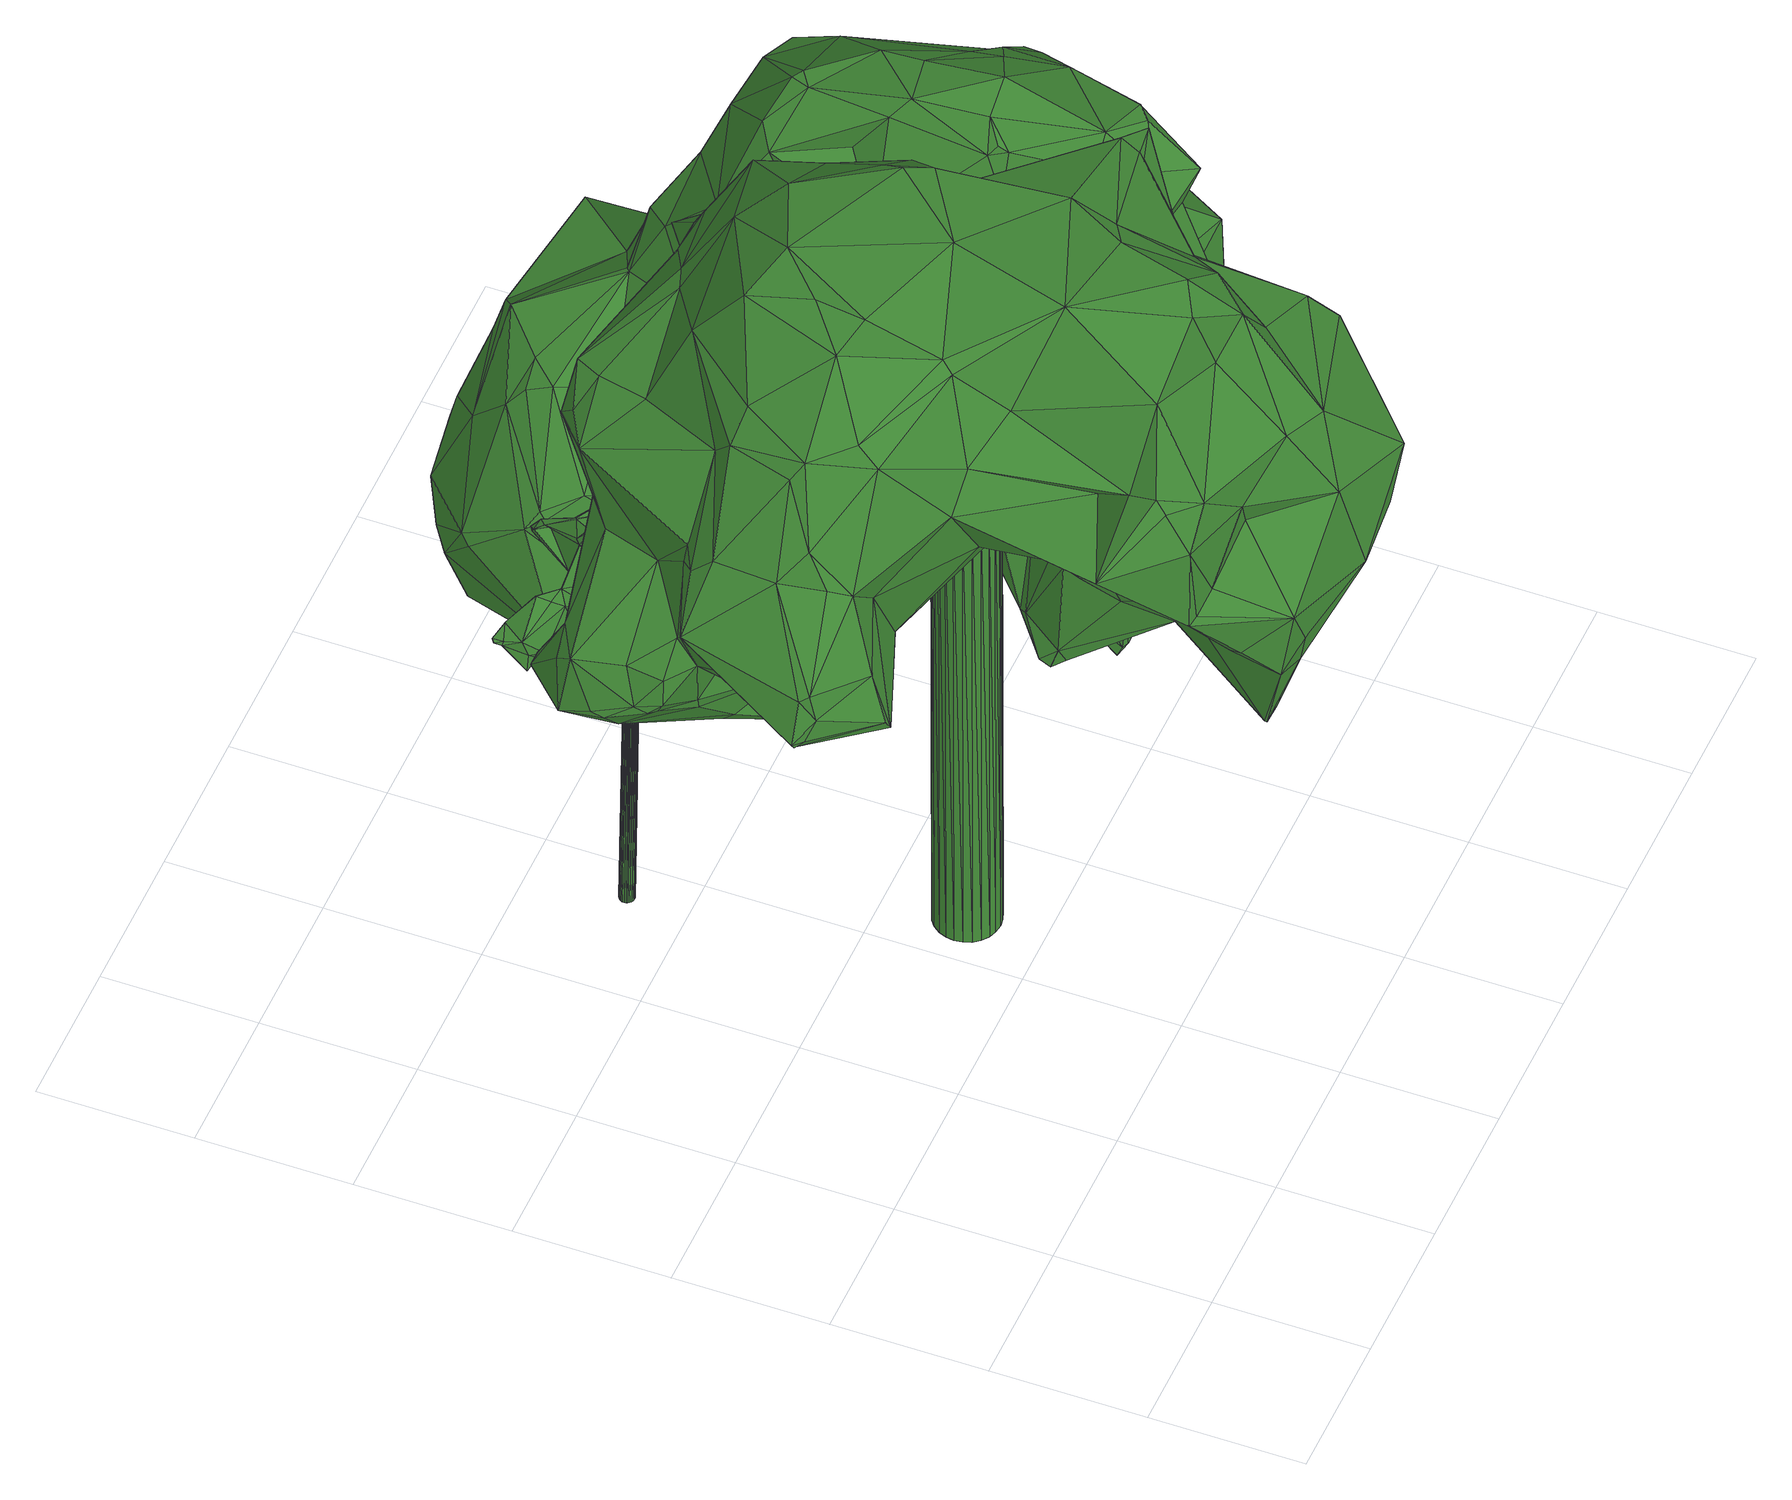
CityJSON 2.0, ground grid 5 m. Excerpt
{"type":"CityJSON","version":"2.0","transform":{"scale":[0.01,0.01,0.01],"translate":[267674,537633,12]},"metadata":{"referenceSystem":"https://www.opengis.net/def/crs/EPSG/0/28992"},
"CityObjects":{
"tree1":{"type":"SolitaryVegetationObject","attributes":{"gtid":4,"crown_width_m":20.58,"crown_median_z":30.8,"crown_r50_m":0.588,"crown_porosity":0.852,"trunk_H_m":17.92,"trunk_DBH_m":2.1,"trunk_radius_m":1.05,"trunk_base_height_m":12.88,"original_gtid":"4"},"geometry":[{"type":"Solid","lod":"3","boundaries":[[[[0,1,2]],[[3,4,5]],[[6,7,8]],[[6,9,7]],[[10,11,12]],[[13,14,15]],[[16,17,18]],[[19,20,21]],[[22,23,24]],[[25,26,27]],[[28,29,4]],[[30,31,32]],[[30,32,33]],[[34,27,35]],[[36,37,38]],[[39,37,36]],[[40,41,42]],[[43,44,33]],[[45,46,47]],[[25,48,49]],[[34,50,27]],[[51,2,52]],[[53,54,55]],[[56,57,58]],[[10,12,59]],[[42,60,40]],[[61,62,63]],[[13,64,65]],[[66,67,68]],[[69,70,71]],[[72,73,74]],[[58,57,75]],[[76,77,78]],[[79,80,81]],[[82,83,44]],[[84,73,71]],[[85,65,35]],[[27,26,86]],[[87,88,6]],[[89,90,91]],[[92,91,90]],[[93,94,29]],[[95,96,97]],[[15,64,13]],[[78,98,99]],[[100,93,101]],[[56,61,102]],[[103,104,105]],[[60,70,106]],[[12,11,55]],[[14,107,108]],[[70,42,109]],[[100,101,110]],[[111,112,113]],[[25,27,50]],[[114,115,107]],[[92,115,114]],[[116,117,118]],[[29,110,101]],[[119,120,121]],[[122,90,123]],[[124,73,125]],[[126,127,0]],[[35,128,34]],[[111,129,112]],[[89,130,22]],[[86,131,35]],[[132,131,86]],[[75,57,102]],[[77,74,84]],[[43,33,87]],[[133,49,134]],[[8,135,136]],[[134,137,138]],[[131,139,13]],[[47,140,45]],[[78,45,140]],[[14,141,142]],[[143,144,145]],[[146,105,88]],[[146,88,147]],[[36,122,39]],[[123,39,122]],[[148,149,150]],[[150,149,151]],[[1,52,2]],[[152,153,149]],[[154,155,156]],[[157,158,112]],[[26,155,154]],[[6,88,9]],[[159,160,161]],[[162,31,163]],[[132,139,131]],[[141,139,132]],[[40,99,41]],[[87,164,43]],[[6,164,87]],[[86,35,27]],[[143,153,152]],[[143,145,153]],[[133,26,49]],[[26,25,49]],[[78,77,84]],[[165,141,166]],[[165,166,80]],[[162,124,31]],[[56,102,57]],[[167,168,79]],[[169,50,170]],[[69,171,172]],[[56,62,61]],[[154,156,51]],[[173,174,175]],[[5,176,177]],[[178,179,180]],[[136,135,173]],[[157,19,158]],[[13,85,131]],[[105,146,181]],[[44,83,33]],[[14,108,15]],[[75,102,95]],[[131,85,35]],[[139,14,13]],[[139,141,14]],[[31,182,32]],[[97,144,160]],[[97,145,144]],[[183,61,184]],[[185,186,1]],[[153,145,187]],[[188,140,47]],[[189,188,47]],[[15,190,64]],[[108,190,15]],[[191,192,193]],[[109,71,70]],[[159,194,195]],[[196,194,159]],[[197,198,63]],[[14,142,107]],[[199,79,200]],[[55,201,53]],[[5,82,202]],[[203,202,82]],[[5,177,82]],[[204,198,195]],[[205,92,90]],[[206,207,12]],[[41,109,42]],[[29,101,93]],[[204,119,121]],[[208,119,204]],[[38,209,210]],[[211,212,213]],[[214,201,11]],[[124,125,31]],[[100,110,53]],[[132,86,215]],[[132,166,141]],[[203,207,202]],[[39,216,217]],[[202,207,206]],[[12,207,59]],[[218,37,39]],[[17,219,220]],[[70,60,42]],[[0,150,1]],[[87,32,147]],[[145,183,221]],[[187,222,153]],[[184,221,183]],[[82,44,203]],[[168,167,91]],[[168,91,92]],[[205,115,92]],[[223,173,224]],[[21,173,223]],[[68,225,179]],[[68,120,225]],[[8,207,203]],[[130,167,226]],[[195,198,197]],[[227,228,176]],[[221,229,230]],[[21,158,19]],[[184,63,198]],[[205,231,108]],[[155,133,232]],[[134,232,133]],[[33,32,87]],[[30,83,233]],[[33,83,30]],[[8,136,207]],[[59,207,136]],[[99,40,234]],[[11,201,55]],[[235,194,196]],[[76,188,74]],[[77,76,74]],[[236,201,214]],[[128,201,236]],[[217,218,39]],[[173,21,174]],[[237,238,211]],[[9,88,7]],[[221,230,145]],[[128,170,34]],[[237,230,238]],[[145,230,237]],[[44,43,164]],[[239,80,166]],[[240,241,160]],[[242,243,69]],[[243,244,69]],[[44,164,203]],[[80,79,165]],[[3,5,202]],[[245,67,47]],[[246,244,247]],[[244,243,247]],[[134,248,232]],[[21,20,174]],[[206,12,54]],[[236,170,128]],[[181,72,249]],[[250,32,182]],[[250,147,32]],[[97,183,145]],[[97,160,95]],[[28,4,3]],[[127,148,150]],[[127,150,0]],[[251,96,102]],[[102,96,95]],[[8,203,164]],[[6,8,164]],[[58,62,56]],[[188,76,140]],[[200,151,252]],[[144,143,240]],[[144,240,160]],[[1,151,239]],[[237,213,187]],[[237,187,145]],[[211,213,237]],[[153,222,149]],[[252,149,212]],[[135,224,173]],[[176,253,254]],[[66,255,67]],[[119,256,257]],[[258,62,58]],[[222,212,149]],[[223,104,219]],[[224,104,223]],[[239,81,80]],[[133,155,26]],[[94,93,259]],[[5,227,176]],[[260,138,137]],[[129,260,137]],[[151,81,239]],[[261,176,228]],[[189,66,16]],[[50,169,25]],[[47,67,255]],[[262,263,53]],[[181,146,72]],[[238,199,211]],[[123,90,89]],[[150,151,1]],[[224,7,88]],[[110,28,206]],[[123,216,39]],[[264,17,188]],[[265,266,246]],[[61,63,184]],[[184,198,229]],[[218,229,198]],[[22,267,123]],[[168,92,114]],[[157,170,236]],[[157,236,19]],[[224,135,7]],[[7,135,8]],[[268,124,162]],[[204,121,218]],[[155,269,156]],[[184,229,221]],[[126,0,2]],[[249,103,181]],[[105,181,103]],[[270,271,178]],[[97,96,183]],[[251,183,96]],[[75,272,58]],[[47,46,245]],[[116,38,37]],[[125,250,182]],[[261,228,209]],[[210,209,228]],[[94,38,210]],[[83,82,163]],[[232,273,269]],[[30,163,31]],[[169,157,112]],[[235,208,194]],[[79,168,114]],[[249,74,188]],[[232,269,155]],[[84,98,78]],[[69,172,242]],[[122,231,205]],[[121,120,274]],[[239,166,1]],[[260,275,138]],[[123,267,216]],[[276,10,175]],[[71,73,124]],[[240,143,148]],[[123,89,22]],[[223,277,21]],[[219,277,223]],[[267,22,24]],[[171,69,124]],[[69,106,70]],[[195,197,258]],[[113,112,158]],[[278,266,46]],[[210,228,94]],[[265,274,266]],[[266,120,245]],[[274,120,266]],[[78,140,76]],[[68,67,245]],[[147,250,72]],[[192,256,208]],[[189,47,255]],[[156,191,51]],[[2,51,191]],[[64,190,201]],[[201,128,64]],[[201,190,262]],[[215,186,185]],[[53,201,262]],[[205,108,107]],[[36,231,122]],[[122,205,90]],[[163,279,162]],[[163,280,279]],[[152,148,143]],[[199,200,281]],[[118,38,116]],[[119,179,225]],[[257,179,119]],[[251,61,183]],[[273,232,248]],[[113,219,17]],[[282,283,253]],[[205,107,115]],[[211,281,212]],[[79,114,165]],[[215,86,154]],[[4,29,284]],[[4,284,5]],[[238,230,229]],[[69,71,124]],[[253,283,254]],[[218,198,204]],[[216,24,199]],[[117,247,285]],[[49,48,134]],[[132,215,185]],[[132,185,166]],[[268,279,283]],[[162,279,268]],[[263,93,100]],[[50,34,170]],[[169,170,157]],[[286,129,111]],[[196,127,235]],[[126,235,127]],[[283,285,268]],[[245,120,68]],[[109,84,71]],[[11,10,214]],[[187,212,222]],[[149,252,151]],[[158,277,113]],[[149,148,152]],[[167,79,23]],[[167,23,22]],[[192,138,256]],[[283,280,254]],[[264,188,189]],[[126,2,191]],[[159,272,75]],[[255,66,189]],[[231,287,108]],[[99,45,78]],[[288,191,289]],[[243,285,247]],[[117,285,261]],[[26,154,86]],[[111,113,290]],[[111,290,286]],[[215,154,51]],[[94,227,5]],[[191,156,289]],[[214,276,236]],[[199,23,79]],[[275,257,256]],[[53,263,100]],[[202,206,28]],[[3,202,28]],[[206,54,110]],[[110,54,53]],[[110,29,28]],[[291,93,263]],[[273,248,292]],[[293,37,121]],[[294,293,121]],[[118,209,38]],[[233,163,30]],[[94,259,38]],[[196,161,241]],[[196,241,127]],[[94,228,227]],[[59,136,175]],[[136,173,175]],[[59,175,10]],[[276,175,20]],[[174,20,175]],[[224,88,105]],[[116,37,294]],[[235,126,295]],[[295,126,191]],[[294,265,116]],[[295,191,193]],[[60,234,40]],[[215,51,186]],[[52,186,51]],[[290,260,286]],[[275,260,290]],[[163,82,280]],[[265,246,247]],[[176,282,253]],[[216,267,24]],[[212,281,252]],[[261,282,176]],[[211,199,281]],[[213,212,187]],[[218,217,229]],[[254,280,82]],[[200,252,281]],[[200,81,151]],[[79,81,200]],[[195,194,204]],[[208,204,194]],[[296,216,199]],[[177,176,254]],[[82,177,254]],[[249,72,74]],[[129,286,260]],[[83,163,233]],[[125,182,31]],[[274,265,294]],[[274,294,121]],[[165,142,141]],[[191,138,192]],[[117,261,209]],[[117,209,118]],[[103,220,104]],[[104,224,105]],[[282,285,283]],[[285,282,261]],[[13,65,85]],[[294,37,293]],[[234,266,278]],[[161,160,241]],[[113,277,219]],[[5,284,94]],[[29,94,284]],[[17,220,188]],[[249,188,220]],[[103,249,220]],[[72,146,147]],[[295,192,235]],[[36,38,259]],[[199,238,297]],[[295,193,192]],[[219,104,220]],[[298,179,270]],[[298,270,275]],[[178,271,179]],[[119,208,256]],[[276,20,19]],[[116,265,247]],[[119,225,120]],[[106,69,299]],[[275,256,138]],[[199,24,23]],[[266,244,246]],[[242,268,285]],[[266,69,244]],[[242,172,268]],[[1,166,185]],[[99,98,41]],[[242,285,243]],[[116,247,117]],[[52,1,186]],[[283,279,280]],[[257,180,179]],[[270,180,257]],[[41,98,109]],[[84,109,98]],[[159,161,196]],[[63,62,197]],[[258,197,62]],[[158,21,277]],[[84,74,73]],[[159,58,272]],[[125,73,250]],[[95,160,159]],[[72,250,73]],[[258,159,195]],[[258,58,159]],[[68,179,298]],[[128,65,64]],[[35,65,128]],[[75,95,300]],[[191,288,138]],[[156,269,289]],[[273,289,269]],[[95,159,300]],[[75,300,159]],[[289,273,292]],[[289,292,288]],[[134,288,292]],[[134,292,248]],[[134,138,288]],[[266,299,69]],[[10,276,214]],[[148,127,241]],[[148,241,240]],[[234,278,99]],[[266,234,299]],[[299,234,106]],[[106,234,60]],[[291,263,287]],[[262,287,263]],[[291,287,231]],[[236,276,19]],[[231,259,93]],[[291,231,93]],[[231,36,259]],[[121,37,218]],[[16,290,17]],[[113,17,290]],[[275,270,257]],[[178,180,270]],[[262,190,287]],[[245,46,266]],[[147,88,87]],[[268,172,124]],[[171,124,172]],[[45,99,46]],[[278,46,99]],[[264,189,18]],[[192,208,235]],[[16,18,189]],[[190,108,287]],[[264,18,17]],[[12,55,54]],[[296,297,216]],[[25,169,48]],[[134,48,137]],[[137,48,129]],[[129,48,112]],[[112,48,169]],[[290,16,298]],[[66,298,16]],[[68,298,66]],[[290,298,275]],[[296,199,297]],[[216,297,217]],[[270,179,271]],[[229,297,238]],[[229,217,297]],[[114,142,165]],[[107,142,114]],[[251,102,61]],[[167,130,91]],[[91,130,89]],[[167,22,226]],[[22,130,226]],[[301,302,303]],[[301,303,304]],[[304,303,305]],[[304,305,306]],[[303,302,307]],[[303,307,305]],[[305,307,308]],[[305,308,306]],[[307,302,309]],[[307,309,308]],[[308,309,310]],[[308,310,306]],[[309,302,311]],[[309,311,310]],[[310,311,312]],[[310,312,306]],[[311,302,313]],[[311,313,312]],[[312,313,314]],[[312,314,306]],[[313,302,315]],[[313,315,314]],[[314,315,316]],[[314,316,306]],[[315,302,317]],[[315,317,316]],[[316,317,318]],[[316,318,306]],[[317,302,319]],[[317,319,318]],[[318,319,320]],[[318,320,306]],[[319,302,321]],[[319,321,320]],[[320,321,322]],[[320,322,306]],[[321,302,323]],[[321,323,322]],[[322,323,324]],[[322,324,306]],[[323,302,325]],[[323,325,324]],[[324,325,326]],[[324,326,306]],[[325,302,327]],[[325,327,326]],[[326,327,328]],[[326,328,306]],[[327,302,329]],[[327,329,328]],[[328,329,330]],[[328,330,306]],[[329,302,331]],[[329,331,330]],[[330,331,332]],[[330,332,306]],[[331,302,333]],[[331,333,332]],[[332,333,334]],[[332,334,306]],[[333,302,335]],[[333,335,334]],[[334,335,336]],[[334,336,306]],[[335,302,337]],[[335,337,336]],[[336,337,338]],[[336,338,306]],[[337,302,339]],[[337,339,338]],[[338,339,340]],[[338,340,306]],[[339,302,341]],[[339,341,340]],[[340,341,342]],[[340,342,306]],[[341,302,343]],[[341,343,342]],[[342,343,344]],[[342,344,306]],[[343,302,345]],[[343,345,344]],[[344,345,346]],[[344,346,306]],[[345,302,347]],[[345,347,346]],[[346,347,348]],[[346,348,306]],[[347,302,349]],[[347,349,348]],[[348,349,350]],[[348,350,306]],[[349,302,301]],[[349,301,350]],[[350,301,304]],[[350,304,306]]]]}]},
"tree2":{"type":"SolitaryVegetationObject","attributes":{"gtid":201,"crown_width_m":6.4,"crown_median_z":26.03,"crown_r50_m":0.314,"crown_porosity":0.913,"trunk_H_m":13.16,"trunk_DBH_m":0.468,"trunk_radius_m":0.234,"trunk_base_height_m":12.87,"original_gtid":"201"},"geometry":[{"type":"Solid","lod":"3","boundaries":[[[[351,352,353]],[[354,351,353]],[[355,356,357]],[[355,357,358]],[[359,360,361]],[[362,359,361]],[[363,364,365]],[[363,365,366]],[[367,368,369]],[[370,371,372]],[[373,374,375]],[[376,364,377]],[[378,364,376]],[[370,379,371]],[[380,381,382]],[[383,382,381]],[[370,372,367]],[[384,385,359]],[[385,384,386]],[[387,388,389]],[[381,390,391]],[[392,393,394]],[[395,396,397]],[[398,399,400]],[[401,402,403]],[[404,405,406]],[[407,408,409]],[[389,388,362]],[[410,411,412]],[[413,414,415]],[[415,416,417]],[[415,417,413]],[[418,419,414]],[[420,421,422]],[[377,423,424]],[[421,425,422]],[[426,427,428]],[[429,356,430]],[[431,432,427]],[[433,434,421]],[[430,431,435]],[[436,431,437]],[[359,438,360]],[[439,364,363]],[[389,440,387]],[[441,363,366]],[[442,443,413]],[[444,445,446]],[[414,447,448]],[[449,383,450]],[[416,442,417]],[[451,452,453]],[[454,455,434]],[[456,455,454]],[[457,458,423]],[[459,423,458]],[[369,411,460]],[[428,461,426]],[[462,463,396]],[[464,463,462]],[[399,398,465]],[[427,432,428]],[[369,466,467]],[[468,399,466]],[[395,469,470]],[[470,462,395]],[[471,472,437]],[[444,385,445]],[[369,467,367]],[[473,474,475]],[[361,423,387]],[[389,362,440]],[[398,400,442]],[[476,477,478]],[[479,478,477]],[[359,362,388]],[[450,480,353]],[[481,480,450]],[[482,467,466]],[[431,483,432]],[[382,353,352]],[[387,440,361]],[[398,416,484]],[[382,352,380]],[[380,352,351]],[[428,485,461]],[[486,447,487]],[[449,353,382]],[[488,387,423]],[[383,449,382]],[[425,463,464]],[[405,425,464]],[[481,489,490]],[[388,387,488]],[[388,488,491]],[[373,423,377]],[[488,492,491]],[[384,458,457]],[[459,458,384]],[[447,414,493]],[[442,400,494]],[[361,360,495]],[[353,449,450]],[[361,440,362]],[[496,356,453]],[[441,366,497]],[[498,499,500]],[[464,355,405]],[[457,501,384]],[[383,481,450]],[[502,481,383]],[[378,503,504]],[[505,424,423]],[[354,353,480]],[[425,405,404]],[[379,370,367]],[[367,478,379]],[[432,485,428]],[[506,507,474]],[[508,509,510]],[[414,413,443]],[[410,460,411]],[[443,442,494]],[[380,511,381]],[[512,406,513]],[[369,368,412]],[[483,393,392]],[[483,392,432]],[[481,490,480]],[[464,462,470]],[[451,464,470]],[[500,433,498]],[[514,479,371]],[[478,514,371]],[[478,479,514]],[[484,419,418]],[[354,490,351]],[[364,378,365]],[[480,490,354]],[[392,515,432]],[[393,516,394]],[[511,351,490]],[[517,486,518]],[[445,501,446]],[[384,501,445]],[[479,433,500]],[[395,462,396]],[[519,433,479]],[[457,520,501]],[[490,489,391]],[[351,511,380]],[[373,521,457]],[[443,457,521]],[[395,519,469]],[[505,495,424]],[[485,432,515]],[[453,356,355]],[[442,416,398]],[[411,369,412]],[[475,507,522]],[[512,412,368]],[[381,391,489]],[[442,413,417]],[[502,383,489]],[[502,489,481]],[[513,412,512]],[[381,489,383]],[[511,390,381]],[[471,437,430]],[[511,490,391]],[[511,391,390]],[[478,371,379]],[[507,356,522]],[[438,359,385]],[[356,523,471]],[[488,423,459]],[[376,438,385]],[[376,385,444]],[[518,523,409]],[[378,376,444]],[[466,524,468]],[[376,377,525]],[[526,426,527]],[[469,409,451]],[[469,451,470]],[[392,528,485]],[[392,529,528]],[[358,513,406]],[[358,406,405]],[[444,446,530]],[[421,420,499]],[[421,499,498]],[[483,431,436]],[[485,515,392]],[[472,393,437]],[[377,394,531]],[[392,394,377]],[[486,532,518]],[[459,384,533]],[[459,533,491]],[[404,422,425]],[[476,482,448]],[[483,436,393]],[[356,471,430]],[[479,499,371]],[[371,499,372]],[[508,439,509]],[[527,426,510]],[[494,446,520]],[[420,422,372]],[[476,467,482]],[[478,467,476]],[[495,525,424]],[[377,424,525]],[[461,510,426]],[[473,509,474]],[[439,508,364]],[[377,364,508]],[[443,494,520]],[[457,443,520]],[[526,430,435]],[[526,429,430]],[[519,534,469]],[[401,439,363]],[[431,427,435]],[[471,523,518]],[[426,526,435]],[[426,435,427]],[[496,453,452]],[[496,452,409]],[[451,409,452]],[[374,373,394]],[[373,531,394]],[[475,527,473]],[[401,509,439]],[[430,437,431]],[[486,374,532]],[[420,372,499]],[[448,408,476]],[[497,513,535]],[[513,497,410]],[[504,503,536]],[[409,523,496]],[[374,486,487]],[[409,469,407]],[[487,447,493]],[[447,486,537]],[[356,429,522]],[[472,516,393]],[[393,436,437]],[[374,394,516]],[[516,472,374]],[[494,400,468]],[[513,410,412]],[[373,377,531]],[[453,355,451]],[[464,451,355]],[[510,509,473]],[[510,473,527]],[[405,355,358]],[[359,533,384]],[[468,400,399]],[[500,499,479]],[[474,507,475]],[[388,491,533]],[[401,474,509]],[[438,376,360]],[[482,466,465]],[[407,476,408]],[[448,538,414]],[[418,414,538]],[[378,444,503]],[[444,530,503]],[[373,457,423]],[[388,533,359]],[[508,529,392]],[[510,529,508]],[[461,528,510]],[[445,386,384]],[[385,386,445]],[[510,528,529]],[[401,363,441]],[[539,372,422]],[[539,367,372]],[[433,421,498]],[[488,459,492]],[[491,492,459]],[[495,376,525]],[[526,522,429]],[[522,527,475]],[[527,522,526]],[[360,376,495]],[[399,465,466]],[[484,465,398]],[[441,402,401]],[[504,410,540]],[[460,536,524]],[[460,524,466]],[[374,487,375]],[[497,540,410]],[[375,493,443]],[[506,403,358]],[[530,446,541]],[[494,541,446]],[[468,541,494]],[[373,375,521]],[[521,375,443]],[[366,365,497]],[[443,493,414]],[[506,357,507]],[[358,357,506]],[[507,357,356]],[[356,496,523]],[[506,474,403]],[[474,401,403]],[[517,537,486]],[[422,542,539]],[[422,404,542]],[[539,542,367]],[[368,367,542]],[[368,542,512]],[[377,508,392]],[[536,503,530]],[[369,460,466]],[[543,410,504]],[[504,536,460]],[[543,504,460]],[[543,460,410]],[[406,542,404]],[[512,542,406]],[[520,446,501]],[[367,467,478]],[[403,402,535]],[[441,497,402]],[[497,535,402]],[[535,513,358]],[[403,535,358]],[[448,537,408]],[[517,518,409]],[[447,537,448]],[[408,537,409]],[[517,409,537]],[[518,532,471]],[[471,532,472]],[[472,532,374]],[[505,361,495]],[[505,423,361]],[[476,407,477]],[[487,493,375]],[[468,524,541]],[[530,524,536]],[[541,524,530]],[[540,497,365]],[[540,365,504]],[[378,504,365]],[[454,434,433]],[[433,519,454]],[[456,463,455]],[[461,485,528]],[[484,418,465]],[[538,448,465]],[[538,465,418]],[[482,465,448]],[[414,419,415]],[[407,469,534]],[[407,534,477]],[[477,534,479]],[[479,534,519]],[[463,456,396]],[[454,395,397]],[[454,519,395]],[[396,456,397]],[[454,397,456]],[[463,425,455]],[[421,455,425]],[[434,455,421]],[[416,419,484]],[[416,415,419]],[[544,545,546]],[[544,546,547]],[[547,546,548]],[[547,548,549]],[[546,545,550]],[[546,550,548]],[[548,550,551]],[[548,551,549]],[[550,545,552]],[[550,552,551]],[[551,552,553]],[[551,553,549]],[[552,545,554]],[[552,554,553]],[[553,554,555]],[[553,555,549]],[[554,545,556]],[[554,556,555]],[[555,556,557]],[[555,557,549]],[[556,545,558]],[[556,558,557]],[[557,558,559]],[[557,559,549]],[[558,545,560]],[[558,560,559]],[[559,560,561]],[[559,561,549]],[[560,545,562]],[[560,562,561]],[[561,562,563]],[[561,563,549]],[[562,545,564]],[[562,564,563]],[[563,564,565]],[[563,565,549]],[[564,545,566]],[[564,566,565]],[[565,566,567]],[[565,567,549]],[[566,545,568]],[[566,568,567]],[[567,568,569]],[[567,569,549]],[[568,545,570]],[[568,570,569]],[[569,570,571]],[[569,571,549]],[[570,545,572]],[[570,572,571]],[[571,572,573]],[[571,573,549]],[[572,545,574]],[[572,574,573]],[[573,574,575]],[[573,575,549]],[[574,545,576]],[[574,576,575]],[[575,576,577]],[[575,577,549]],[[576,545,578]],[[576,578,577]],[[577,578,579]],[[577,579,549]],[[578,545,580]],[[578,580,579]],[[579,580,581]],[[579,581,549]],[[580,545,582]],[[580,582,581]],[[581,582,583]],[[581,583,549]],[[582,545,584]],[[582,584,583]],[[583,584,585]],[[583,585,549]],[[584,545,586]],[[584,586,585]],[[585,586,587]],[[585,587,549]],[[586,545,588]],[[586,588,587]],[[587,588,589]],[[587,589,549]],[[588,545,590]],[[588,590,589]],[[589,590,591]],[[589,591,549]],[[590,545,592]],[[590,592,591]],[[591,592,593]],[[591,593,549]],[[592,545,544]],[[592,544,593]],[[593,544,547]],[[593,547,549]]]]}]},
"tree3":{"type":"SolitaryVegetationObject","attributes":{"gtid":3,"crown_width_m":18.81,"crown_median_z":28.53,"crown_r50_m":0.53,"crown_porosity":0.857,"trunk_H_m":15.54,"trunk_DBH_m":1.72,"trunk_radius_m":0.861,"trunk_base_height_m":12.99,"original_gtid":"3"},"geometry":[{"type":"Solid","lod":"3","boundaries":[[[[594,595,596]],[[597,598,599]],[[600,601,602]],[[603,604,599]],[[605,606,607]],[[608,609,610]],[[611,612,613]],[[614,615,616]],[[617,607,606]],[[618,619,620]],[[621,622,623]],[[624,625,597]],[[622,626,627]],[[628,629,630]],[[597,603,598]],[[597,631,603]],[[632,633,634]],[[623,627,624]],[[622,627,623]],[[596,635,636]],[[637,638,639]],[[613,640,611]],[[641,642,643]],[[644,645,646]],[[617,606,647]],[[648,649,650]],[[626,651,625]],[[652,653,605]],[[606,605,653]],[[654,655,656]],[[657,658,659]],[[660,661,662]],[[660,662,607]],[[613,612,663]],[[594,664,665]],[[637,666,667]],[[668,669,670]],[[671,670,669]],[[672,600,673]],[[674,614,616]],[[675,634,676]],[[652,609,650]],[[677,678,679]],[[659,678,677]],[[663,680,681]],[[682,683,684]],[[611,685,612]],[[677,679,686]],[[687,688,663]],[[689,615,690]],[[691,603,643]],[[663,688,680]],[[680,688,692]],[[693,694,695]],[[695,694,696]],[[697,610,609]],[[692,688,698]],[[687,698,688]],[[698,658,657]],[[664,636,635]],[[664,594,636]],[[596,636,594]],[[609,608,650]],[[699,700,701]],[[702,703,704]],[[705,706,707]],[[652,697,609]],[[685,611,708]],[[605,662,652]],[[607,662,605]],[[618,620,709]],[[674,639,638]],[[632,634,710]],[[711,712,713]],[[647,606,653]],[[649,647,653]],[[661,706,705]],[[658,687,685]],[[714,715,716]],[[717,614,674]],[[718,673,600]],[[719,720,651]],[[721,629,722]],[[654,656,723]],[[724,725,726]],[[727,714,728]],[[628,630,729]],[[730,720,719]],[[595,731,732]],[[733,706,660]],[[661,660,706]],[[622,621,734]],[[721,735,629]],[[718,736,737]],[[713,641,730]],[[631,730,641]],[[658,678,659]],[[738,739,620]],[[740,741,742]],[[724,743,601]],[[595,732,596]],[[732,744,596]],[[690,745,700]],[[705,746,662]],[[687,663,685]],[[613,747,640]],[[678,708,679]],[[640,747,748]],[[749,750,751]],[[723,752,753]],[[754,755,756]],[[640,618,611]],[[757,758,759]],[[715,714,645]],[[724,601,600]],[[760,761,762]],[[597,599,624]],[[748,763,764]],[[763,748,747]],[[646,765,632]],[[766,669,707]],[[671,669,766]],[[701,700,767]],[[676,768,769]],[[631,643,603]],[[703,769,768]],[[770,703,768]],[[771,772,773]],[[642,774,691]],[[603,691,604]],[[775,769,703]],[[776,767,700]],[[775,777,769]],[[705,662,661]],[[778,682,749]],[[727,645,714]],[[779,711,713]],[[780,711,779]],[[763,747,728]],[[781,758,782]],[[642,641,783]],[[784,785,676]],[[676,786,699]],[[617,787,607]],[[788,634,789]],[[633,727,790]],[[791,656,792]],[[685,708,658]],[[658,708,678]],[[679,708,611]],[[793,794,795]],[[793,795,746]],[[687,658,698]],[[707,706,796]],[[766,707,796]],[[766,796,733]],[[751,724,726]],[[775,797,777]],[[690,777,797]],[[644,646,757]],[[789,633,790]],[[798,799,732]],[[744,732,799]],[[612,685,663]],[[674,638,800]],[[801,802,787]],[[706,733,796]],[[701,767,670]],[[803,804,721]],[[639,805,753]],[[806,711,696]],[[724,600,672]],[[724,672,725]],[[807,740,808]],[[755,647,756]],[[725,672,809]],[[791,810,656]],[[754,740,742]],[[756,808,740]],[[756,740,754]],[[705,707,668]],[[703,811,680]],[[624,627,626]],[[624,626,625]],[[611,618,679]],[[619,618,640]],[[604,749,682]],[[613,812,747]],[[734,726,725]],[[780,813,664]],[[779,813,780]],[[783,712,806]],[[631,597,625]],[[644,814,715]],[[599,598,603]],[[815,816,681]],[[801,718,602]],[[600,602,718]],[[801,602,601]],[[651,817,719]],[[711,806,712]],[[613,816,812]],[[738,620,818]],[[642,783,819]],[[819,783,806]],[[770,811,703]],[[811,770,815]],[[680,811,681]],[[815,681,811]],[[784,820,785]],[[719,779,730]],[[713,730,779]],[[662,821,652]],[[822,652,821]],[[822,821,662]],[[823,629,628]],[[652,824,697]],[[825,826,695]],[[686,679,618]],[[686,618,709]],[[712,641,713]],[[783,641,712]],[[594,665,595]],[[807,595,665]],[[599,684,624]],[[648,647,649]],[[595,807,827]],[[690,717,745]],[[640,764,619]],[[748,764,640]],[[728,812,790]],[[738,629,735]],[[684,604,682]],[[684,599,604]],[[690,614,717]],[[677,828,791]],[[619,818,620]],[[747,812,728]],[[633,765,727]],[[646,727,765]],[[775,703,829]],[[601,743,801]],[[701,784,699]],[[764,763,716]],[[830,814,644]],[[714,716,763]],[[789,634,633]],[[626,754,817]],[[742,817,754]],[[604,772,749]],[[804,831,721]],[[791,831,804]],[[810,791,804]],[[626,817,651]],[[723,656,810]],[[637,639,753]],[[753,666,637]],[[671,787,670]],[[667,666,752]],[[715,819,693]],[[716,695,826]],[[794,793,776]],[[817,832,719]],[[670,802,833]],[[696,694,806]],[[725,809,734]],[[734,809,737]],[[834,755,734]],[[716,826,619]],[[737,736,834]],[[697,800,610]],[[835,751,750]],[[836,629,738]],[[757,759,830]],[[741,837,742]],[[707,669,668]],[[819,774,642]],[[665,741,740]],[[810,804,803]],[[596,744,722]],[[838,776,700]],[[686,709,828]],[[686,828,677]],[[729,630,839]],[[671,766,733]],[[630,629,836]],[[734,621,726]],[[749,726,778]],[[751,726,749]],[[840,841,692]],[[754,842,755]],[[626,842,754]],[[647,648,756]],[[831,791,828]],[[723,810,803]],[[654,843,844]],[[814,845,715]],[[773,845,814]],[[727,728,790]],[[693,716,715]],[[596,729,635]],[[657,655,698]],[[704,841,840]],[[846,691,643]],[[846,643,642]],[[846,642,691]],[[728,714,763]],[[670,761,701]],[[751,743,724]],[[755,834,647]],[[617,647,834]],[[623,624,683]],[[623,683,621]],[[734,755,842]],[[734,842,622]],[[596,722,823]],[[696,839,630]],[[800,847,674]],[[717,674,847]],[[659,677,792]],[[801,787,718]],[[709,848,831]],[[828,709,831]],[[764,716,619]],[[776,847,794]],[[806,694,819]],[[803,752,723]],[[788,770,768]],[[753,752,666]],[[649,652,650]],[[844,655,654]],[[698,849,840]],[[671,733,787]],[[637,799,638]],[[787,617,736]],[[660,607,787]],[[833,762,761]],[[691,772,604]],[[737,809,673]],[[848,620,739]],[[737,673,718]],[[660,787,733]],[[672,673,809]],[[800,824,847]],[[847,824,794]],[[848,739,735]],[[848,709,620]],[[738,735,739]],[[814,830,771]],[[681,816,663]],[[613,663,816]],[[837,850,779]],[[817,742,832]],[[644,757,830]],[[691,851,772]],[[734,737,834]],[[852,853,771]],[[729,823,628]],[[596,823,729]],[[834,736,617]],[[812,816,790]],[[833,761,670]],[[641,643,631]],[[823,722,629]],[[851,773,772]],[[758,781,759]],[[808,756,648]],[[776,854,767]],[[815,789,816]],[[790,816,789]],[[835,750,855]],[[835,743,751]],[[729,839,635]],[[693,819,694]],[[830,759,856]],[[855,852,856]],[[856,852,830]],[[801,857,802]],[[626,622,842]],[[771,853,772]],[[649,653,652]],[[648,807,808]],[[667,752,721]],[[668,854,705]],[[800,798,858]],[[777,859,769]],[[807,665,740]],[[759,855,856]],[[781,675,676]],[[844,843,829]],[[635,839,664]],[[670,767,854]],[[670,854,668]],[[664,839,780]],[[780,839,711]],[[814,771,773]],[[730,631,720]],[[791,792,677]],[[746,705,776]],[[705,854,776]],[[719,832,779]],[[832,837,779]],[[833,802,857]],[[855,750,852]],[[772,853,750]],[[772,750,749]],[[696,711,839]],[[670,787,802]],[[818,826,825]],[[619,826,818]],[[726,683,778]],[[726,621,683]],[[684,683,624]],[[787,736,718]],[[795,822,746]],[[838,847,776]],[[831,848,721]],[[838,700,745]],[[838,745,847]],[[717,847,745]],[[797,689,690]],[[829,843,797]],[[722,667,721]],[[829,797,775]],[[700,699,860]],[[696,825,695]],[[630,825,696]],[[836,825,630]],[[836,818,825]],[[836,738,818]],[[695,716,693]],[[855,762,833]],[[840,692,698]],[[833,857,855]],[[803,721,752]],[[735,721,848]],[[680,704,703]],[[690,859,777]],[[699,861,860]],[[700,860,861]],[[788,789,815]],[[753,805,723]],[[690,700,859]],[[657,659,792]],[[657,792,655]],[[852,750,853]],[[656,655,792]],[[759,762,855]],[[760,762,759]],[[722,744,799]],[[746,776,793]],[[633,632,765]],[[800,638,799]],[[800,799,798]],[[799,637,667]],[[722,799,667]],[[773,851,774]],[[778,683,682]],[[845,773,774]],[[845,774,819]],[[746,822,662]],[[788,768,634]],[[651,720,625]],[[851,691,774]],[[784,676,699]],[[675,781,710]],[[781,782,632]],[[616,615,805]],[[710,634,675]],[[644,715,645]],[[715,845,819]],[[861,769,859]],[[861,859,700]],[[757,646,782]],[[784,701,820]],[[761,820,701]],[[788,815,770]],[[759,785,760]],[[610,862,608]],[[768,676,634]],[[759,781,785]],[[771,830,852]],[[710,781,632]],[[781,676,785]],[[654,797,843]],[[757,782,758]],[[646,632,782]],[[616,805,674]],[[723,805,654]],[[615,654,805]],[[702,704,840]],[[639,674,805]],[[692,704,680]],[[835,857,743]],[[855,857,835]],[[844,849,655]],[[829,849,844]],[[698,655,849]],[[743,857,801]],[[648,827,807]],[[650,827,648]],[[650,608,827]],[[625,720,631]],[[742,837,832]],[[614,690,615]],[[797,615,689]],[[797,654,615]],[[769,861,786]],[[769,786,676]],[[699,786,861]],[[800,697,824]],[[794,824,795]],[[795,824,822]],[[652,822,824]],[[840,849,702]],[[829,702,849]],[[692,841,704]],[[702,829,703]],[[760,820,761]],[[785,820,760]],[[800,858,862]],[[800,862,610]],[[827,608,731]],[[731,862,858]],[[731,608,862]],[[779,850,813]],[[827,731,595]],[[858,798,732]],[[732,731,858]],[[741,850,837]],[[665,664,863]],[[664,850,863]],[[813,850,664]],[[665,863,850]],[[665,850,741]],[[646,645,727]],[[864,865,866]],[[864,866,867]],[[867,866,868]],[[867,868,869]],[[866,865,870]],[[866,870,868]],[[868,870,871]],[[868,871,869]],[[870,865,872]],[[870,872,871]],[[871,872,873]],[[871,873,869]],[[872,865,874]],[[872,874,873]],[[873,874,875]],[[873,875,869]],[[874,865,876]],[[874,876,875]],[[875,876,877]],[[875,877,869]],[[876,865,878]],[[876,878,877]],[[877,878,879]],[[877,879,869]],[[878,865,880]],[[878,880,879]],[[879,880,881]],[[879,881,869]],[[880,865,882]],[[880,882,881]],[[881,882,883]],[[881,883,869]],[[882,865,884]],[[882,884,883]],[[883,884,885]],[[883,885,869]],[[884,865,886]],[[884,886,885]],[[885,886,887]],[[885,887,869]],[[886,865,888]],[[886,888,887]],[[887,888,889]],[[887,889,869]],[[888,865,890]],[[888,890,889]],[[889,890,891]],[[889,891,869]],[[890,865,892]],[[890,892,891]],[[891,892,893]],[[891,893,869]],[[892,865,894]],[[892,894,893]],[[893,894,895]],[[893,895,869]],[[894,865,896]],[[894,896,895]],[[895,896,897]],[[895,897,869]],[[896,865,898]],[[896,898,897]],[[897,898,899]],[[897,899,869]],[[898,865,900]],[[898,900,899]],[[899,900,901]],[[899,901,869]],[[900,865,902]],[[900,902,901]],[[901,902,903]],[[901,903,869]],[[902,865,904]],[[902,904,903]],[[903,904,905]],[[903,905,869]],[[904,865,906]],[[904,906,905]],[[905,906,907]],[[905,907,869]],[[906,865,908]],[[906,908,907]],[[907,908,909]],[[907,909,869]],[[908,865,910]],[[908,910,909]],[[909,910,911]],[[909,911,869]],[[910,865,912]],[[910,912,911]],[[911,912,913]],[[911,913,869]],[[912,865,864]],[[912,864,913]],[[913,864,867]],[[913,867,869]]]]}]}
},
"vertices":[
[837,2376,2069],[581,2227,2261],[834,2386,2108],[1153,361,2135],[984,397,1997],[1083,179,1858],[1753,245,1971],[1861,372,2315],[1840,342,2339],[1717,356,2046],[1476,579,2781],[1328,613,2884],[1385,462,2741],[631,1438,2913],[402,1442,2681],[490,1312,2722],[1923,1498,2052],[2011,1237,2002],[1941,1402,1927],[1837,1029,2825],[1845,974,2775],[1972,997,2747],[64,1335,1852],[206,1470,1925],[182,1400,1859],[1444,1798,2797],[1391,2006,2779],[1187,1812,2955],[1098,349,2250],[856,414,2255],[1831,302,1382],[1864,452,1321],[1890,408,1517],[1867,236,1519],[1359,1523,2969],[936,1713,2967],[807,1059,2083],[1026,1097,1898],[1015,892,1880],[664,1266,1782],[1719,1003,779],[1789,1024,791],[1733,973,795],[1778,198,1826],[1684,120,1791],[1923,1149,1260],[1642,1332,1350],[1792,1419,1444],[1458,1701,2609],[1461,1916,2727],[1376,1591,2937],[834,2333,2354],[705,2296,2276],[994,574,2696],[1291,510,2610],[1228,557,2841],[1086,2054,926],[1092,2067,931],[1097,2063,936],[1530,449,2548],[1678,976,808],[893,1745,1033],[899,1747,1039],[857,1583,1105],[830,1183,2804],[809,1419,2901],[1759,1585,1670],[1762,1572,1583],[1714,1542,1705],[1688,945,1058],[1696,949,852],[1780,885,1050],[1783,661,1420],[1813,645,1310],[2086,1019,1317],[1001,2160,1030],[2104,1088,1301],[2107,1056,1285],[1989,1063,1072],[126,1724,2102],[250,1742,2255],[362,1809,2159],[1488,117,1730],[1786,229,1509],[2015,939,1056],[788,1567,2950],[1127,1959,2814],[1854,268,1793],[1789,546,1996],[226,1118,1880],[244,1167,2044],[57,1269,1994],[53,1287,2091],[683,641,2212],[876,425,1929],[967,2127,1025],[741,1948,1148],[723,1967,1172],[1855,1012,869],[1715,1201,955],[869,527,2429],[860,493,2389],[1022,2060,938],[1743,912,1980],[1803,888,2219],[1790,643,2002],[1678,959,849],[295,1386,2427],[483,1246,2653],[1810,976,837],[934,402,2403],[1624,1359,2386],[1578,1435,2662],[1838,1330,2346],[236,1467,2324],[269,1321,2315],[1159,937,1702],[1249,791,1527],[1149,877,1687],[1190,1603,1821],[1545,1348,1594],[1173,1470,1786],[479,1259,2108],[251,1112,1839],[1768,635,1289],[1858,507,1331],[903,2187,1969],[787,2253,1934],[1169,1286,2930],[1500,1733,2366],[34,1297,1917],[735,1770,2937],[728,1930,2734],[1478,1992,2636],[1547,1926,2436],[1839,486,2386],[1793,424,2435],[1549,1894,2418],[1423,1867,2062],[508,1666,2733],[2056,1115,1290],[428,1689,2633],[377,1482,2620],[502,2347,1376],[570,2291,1339],[414,2035,1333],[1718,527,1670],[1890,467,1567],[433,2210,1672],[319,2149,1655],[606,2153,1924],[547,1965,1922],[349,2204,1608],[301,2180,1442],[1099,2115,2562],[1401,2163,2492],[1296,2205,2414],[1491,1362,2848],[1731,1203,2590],[879,1975,1323],[615,2269,1343],[812,2049,1451],[1687,551,1399],[1727,318,1395],[1741,170,1969],[250,1673,2323],[582,1799,2419],[3,1323,1919],[39,1316,2072],[1534,1565,2814],[1410,1442,2949],[1779,962,1217],[1615,1054,1404],[1768,805,2499],[1846,959,2749],[1566,687,2719],[1091,223,1594],[1175,181,1685],[1400,1053,1980],[1597,1347,1825],[1189,1433,2071],[1651,914,1744],[1869,476,1335],[716,1828,1142],[850,1580,1104],[729,2077,2385],[781,2244,2366],[294,2034,1474],[2010,1134,1588],[1862,1554,1621],[823,1150,2760],[1104,2088,2306],[1223,1772,1939],[926,1925,2068],[892,1787,1684],[908,1708,1316],[811,2033,1491],[903,1678,1195],[859,1670,1330],[384,1776,1710],[417,1851,1765],[1084,900,2892],[1378,157,2115],[1686,76,2052],[1071,1585,1728],[302,1251,2290],[1276,281,2403],[1428,225,2384],[1147,1694,1777],[1144,808,1752],[1171,694,1880],[324,1860,1565],[310,1946,1540],[315,1903,1525],[1376,842,2904],[1029,2092,2556],[532,1406,1847],[751,1392,1709],[786,1357,1684],[1858,1057,2202],[1912,1101,1998],[674,1774,1223],[293,2076,1486],[1808,929,2392],[1862,532,2328],[1537,1319,1773],[12,1320,1904],[1009,315,1731],[1004,349,1735],[803,1672,1302],[522,1826,1382],[653,1084,2348],[1461,2156,2439],[1768,294,1414],[1702,1167,962],[944,1953,1837],[1492,1046,2899],[352,1885,1506],[501,1821,1434],[407,1814,2184],[545,2342,1389],[573,2236,1495],[1313,996,1263],[1258,968,1199],[1241,1009,1173],[1599,1439,1409],[1242,1045,1192],[1239,984,1253],[1531,2316,2254],[1940,1037,1620],[1854,522,1405],[805,1879,1133],[347,1984,1663],[1169,299,1290],[1204,209,1558],[1807,1577,1591],[1229,1766,1936],[1235,1642,1967],[888,1768,1213],[797,696,2140],[1529,1739,2170],[1242,594,1620],[908,1001,2584],[889,619,2395],[1933,1320,1820],[1291,1108,1313],[1339,1145,1269],[190,1369,1848],[1407,639,1437],[1382,2188,2452],[1351,1425,2230],[1617,1185,2132],[1003,2153,1032],[1526,2318,2260],[1483,1159,1551],[1514,1700,2116],[1461,891,2877],[1797,1141,2481],[1592,1168,1281],[1518,544,1494],[1512,474,1610],[338,1863,1655],[1166,305,1295],[1242,297,1289],[901,412,1953],[1334,655,1415],[1517,1703,2211],[739,1068,2476],[1380,2189,2342],[1344,2216,2368],[1879,1488,2099],[976,754,2266],[1523,2314,2254],[1106,1158,1942],[1180,980,1723],[935,2051,2025],[565,1486,1894],[756,1723,1625],[1699,1447,1871],[1703,1057,981],[974,2122,1031],[1280,1245,88],[1175,1245,88],[1276,1272,88],[1283,1249,1880],[1279,1276,1879],[1178,1249,1880],[1266,1298,88],[1268,1301,1879],[1249,1319,88],[1252,1323,1879],[1227,1336,88],[1230,1340,1879],[1202,1346,88],[1205,1350,1879],[1175,1350,88],[1177,1354,1879],[1148,1346,88],[1150,1350,1880],[1122,1336,88],[1125,1340,1880],[1101,1319,88],[1103,1323,1880],[1084,1297,88],[1087,1301,1880],[1074,1272,88],[1076,1276,1880],[1070,1245,88],[1073,1249,1880],[1074,1218,88],[1076,1221,1880],[1084,1192,88],[1087,1196,1880],[1101,1171,88],[1104,1174,1880],[1123,1154,88],[1125,1158,1880],[1148,1144,88],[1151,1147,1880],[1175,1140,88],[1178,1144,1880],[1202,1144,88],[1205,1147,1880],[1228,1154,88],[1230,1158,1880],[1249,1171,88],[1252,1175,1880],[1266,1193,88],[1269,1196,1880],[1276,1218,88],[1279,1222,1880],
[964,2267,1002],[978,2261,985],[977,2260,983],[905,2268,989],[1080,2126,1467],[1049,2263,1498],[1014,2226,1476],[960,2125,1552],[518,2380,1441],[614,2376,1542],[565,2453,1451],[503,2433,1437],[842,2291,1633],[802,2315,1602],[825,2230,1612],[859,2252,1654],[940,1911,1435],[953,2001,1448],[856,2040,1453],[903,1839,1398],[924,1835,1367],[1056,1825,1435],[715,2266,1333],[858,2252,1360],[724,2207,1320],[683,2324,1527],[743,2329,1460],[737,2209,1555],[902,1839,1396],[1005,2238,993],[973,2175,1041],[1004,2237,990],[961,2152,1016],[568,2328,1367],[651,2299,1494],[608,2352,1390],[553,2470,1403],[500,2437,1422],[494,2461,1430],[966,2186,1051],[940,2187,1069],[853,2372,1419],[898,2346,1329],[855,2282,1370],[1193,2024,1389],[1247,1943,1363],[1245,1943,1361],[733,2009,1210],[738,2027,1248],[695,2071,1260],[860,2318,1601],[903,2264,1659],[884,2199,1568],[1095,1971,1533],[1085,2060,1561],[1028,2042,1563],[1050,2028,1393],[983,2085,1416],[1011,2133,1408],[840,2110,1576],[848,2062,1479],[885,2076,1501],[753,2101,1244],[810,2114,1233],[757,2072,1236],[734,2011,1209],[734,2070,1240],[792,1995,1193],[771,2053,1230],[1064,1824,1435],[1124,1857,1448],[1087,1907,1476],[610,2354,1389],[655,2335,1500],[1145,1961,1478],[935,2489,1513],[991,2462,1461],[920,2516,1488],[1054,2326,1546],[1059,2389,1419],[1055,2406,1403],[962,2480,1409],[1120,1863,1346],[1155,1921,1392],[1001,2433,1471],[978,2397,1386],[978,2350,1390],[626,2333,1524],[829,2335,1593],[502,2469,1438],[902,2264,1663],[693,2074,1256],[707,2165,1271],[666,2208,1503],[643,2248,1395],[610,2164,1435],[851,2094,1329],[856,2064,1324],[970,2231,985],[930,2239,987],[1140,2127,1387],[1080,2208,1412],[1082,2209,1414],[1209,1949,1368],[1174,1933,1394],[1244,1941,1363],[630,2241,1337],[570,2329,1366],[560,2349,1347],[780,2060,1478],[895,2497,1508],[1203,2041,1402],[1203,1995,1443],[1182,2089,1462],[766,2011,1224],[843,2007,1347],[878,2003,1371],[743,2086,1328],[1091,2030,1378],[1147,2114,1378],[977,2349,1392],[904,2302,1315],[976,2394,1510],[936,2297,1499],[1003,2343,1519],[912,1999,1377],[985,1921,1392],[914,1855,1371],[992,1888,1369],[904,2265,988],[929,2156,1024],[845,2008,1346],[961,2418,1377],[774,1991,1190],[904,2505,1487],[863,2128,1386],[825,2124,1370],[547,2379,1328],[940,2127,1032],[938,2189,1069],[527,2369,1314],[530,2371,1313],[787,2115,1261],[634,2150,1336],[616,2378,1542],[1062,2217,1418],[862,2159,1599],[1105,1845,1338],[1067,1840,1376],[1103,1848,1337],[622,2239,1358],[939,2127,1030],[758,2153,1515],[766,2128,1568],[556,2390,1437],[904,2214,1514],[1012,2284,1508],[847,2334,1553],[852,2342,1570],[908,2467,1523],[979,2205,1039],[970,2035,1531],[960,2122,1553],[924,1838,1365],[934,2458,1496],[898,2314,1313],[953,2125,1424],[927,2238,1467],[1126,1967,1345],[621,2209,1341],[722,2209,1318],[1051,2326,1547],[1039,2231,1452],[791,2115,1401],[683,2327,1526],[986,2403,1505],[977,2396,1512],[895,2495,1506],[920,2455,1507],[759,2194,1440],[812,2235,1418],[890,2259,1445],[531,2365,1378],[1085,1998,1378],[875,2188,1581],[720,2051,1468],[954,2124,1421],[772,2051,1233],[1027,1939,1424],[828,2139,1586],[679,2164,1365],[1008,2006,1498],[789,2092,1490],[898,2195,87],[875,2195,87],[898,2201,87],[900,2176,1403],[899,2182,1403],[876,2176,1403],[895,2206,87],[897,2188,1403],[892,2211,87],[893,2193,1403],[887,2215,87],[888,2196,1403],[881,2218,87],[883,2199,1403],[875,2218,87],[877,2200,1403],[869,2218,87],[871,2199,1403],[864,2215,87],[865,2197,1403],[859,2212,87],[860,2193,1403],[855,2207,87],[856,2188,1403],[852,2201,87],[854,2183,1403],[852,2195,87],[853,2177,1403],[852,2189,87],[854,2171,1403],[855,2184,87],[856,2165,1403],[858,2179,87],[860,2160,1402],[863,2175,87],[864,2156,1402],[869,2172,87],[870,2154,1402],[875,2172,87],[876,2153,1402],[881,2172,87],[882,2154,1402],[886,2175,87],[888,2156,1402],[891,2178,87],[893,2160,1402],[895,2183,87],[896,2164,1402],[898,2189,87],[899,2170,1403],
[2360,2167,2129],[2405,2001,2003],[2354,2308,1953],[1747,1405,2852],[1707,1363,2784],[1710,1331,2766],[1787,674,1976],[1645,848,1796],[1652,846,1792],[1689,1389,2752],[1666,1336,2620],[2614,1187,1644],[2556,1155,1901],[2460,958,1707],[2680,1763,1707],[2692,1702,1697],[2681,1765,1625],[971,2754,1314],[952,2724,1288],[931,2541,1452],[2320,2141,812],[2186,2237,840],[2312,2172,814],[2436,954,1924],[1221,2821,1540],[1390,2770,1868],[1546,2849,1705],[2011,848,2597],[2058,1053,2733],[1996,1010,2751],[1857,1085,2808],[1860,1405,2911],[2108,1300,2754],[2036,1048,2763],[2155,2352,1925],[1963,2479,1775],[1782,2369,2116],[1707,1636,2875],[1126,1819,1449],[1190,2113,1440],[1145,1830,1313],[2261,2257,2155],[2349,2189,2128],[2412,2551,1218],[2475,2329,1170],[2461,2358,1148],[1163,2693,1696],[1702,1958,2803],[1536,2015,2666],[1670,1691,2812],[1439,2040,1665],[1381,2183,1704],[1217,1877,1543],[2552,1176,1938],[2493,1471,2044],[2584,1325,1770],[2685,1692,1731],[2016,1471,2819],[2699,1443,1538],[2592,1304,1761],[1933,2467,832],[1621,2727,882],[1821,2800,885],[1360,2866,816],[1178,2860,925],[1354,2933,950],[2409,984,1359],[2460,1026,1337],[2532,1098,1378],[937,2439,986],[2295,2156,2265],[2391,1804,2217],[2376,2563,1243],[2344,2535,1330],[2149,1006,1117],[2146,1002,1124],[1970,1162,1301],[2159,1036,1262],[1865,681,2050],[1892,703,2036],[2405,2134,859],[1273,1682,1332],[1333,1683,1240],[1505,3008,1188],[1185,2916,1118],[1216,2951,1240],[1030,2255,918],[989,2264,978],[1746,1038,2608],[1900,955,2645],[1784,1090,2714],[1089,2855,1073],[1484,2976,1307],[1105,2789,903],[1162,2551,848],[2005,2140,918],[2099,1972,793],[1542,1687,2471],[1178,2530,845],[1539,2344,2221],[1739,2313,2353],[1623,2425,2189],[1789,2321,2307],[2682,1640,1546],[1269,2798,801],[1765,1795,1340],[2002,1629,996],[1928,1487,1098],[1280,2458,915],[1191,2134,873],[1216,2485,863],[2477,1154,1151],[2342,1006,1227],[2201,963,1118],[1147,2906,1119],[1531,2882,1586],[1118,1794,1398],[1952,2202,2592],[1727,2019,2799],[1750,1993,2815],[1284,2401,1761],[1382,2192,2062],[1527,2452,2000],[2302,1972,846],[1911,817,1887],[2011,1574,2805],[1866,1661,2875],[1977,2636,1462],[2304,2441,1681],[2113,2606,888],[1748,722,2166],[1863,689,2169],[1805,916,2469],[1132,2223,1531],[1025,2391,1563],[2185,2330,2039],[1873,1800,2858],[2498,1909,1786],[2438,2142,1697],[2300,946,1279],[2037,917,2399],[1927,2724,1786],[2070,1099,1891],[1922,839,2197],[1877,2732,1864],[1839,2763,1720],[2405,1562,2434],[2082,1861,2421],[2374,1552,2482],[1666,932,1809],[2337,2387,1677],[2204,1872,907],[2495,1182,1166],[961,2504,1513],[1180,2638,1762],[1677,1010,2280],[1799,1256,2022],[1680,961,2247],[2261,2565,1280],[2247,2461,978],[2368,1494,2485],[2296,1248,2312],[2493,1402,2242],[1368,1797,1508],[1338,1700,1455],[1591,1533,1679],[1657,1414,1513],[1745,1447,1393],[1680,1400,1545],[1190,2557,1797],[1257,2638,1824],[1185,1898,1505],[2237,941,1212],[2019,1481,1088],[1306,1889,1012],[1444,1859,978],[1089,2080,931],[1542,1608,2047],[1636,1412,2376],[1507,1716,2299],[1565,1926,2414],[1595,2164,751],[2383,1485,1104],[1777,2029,816],[1757,1001,2560],[2060,2003,2654],[2070,2157,2578],[1335,1689,1448],[1298,1789,1509],[1610,2065,2708],[1694,1486,1345],[1629,1463,1445],[1505,1925,1122],[2128,1049,1637],[1228,1996,1171],[1175,2191,1247],[1066,2276,1474],[1801,2806,1118],[1652,2798,932],[2463,1501,1142],[2503,1624,1141],[2493,1488,1177],[2252,944,1211],[1816,2209,818],[2406,2040,1560],[2372,2331,1425],[2513,1953,1230],[1684,911,1748],[2058,1157,1629],[2021,2608,1152],[1851,2766,1132],[2229,2340,885],[1809,2246,2515],[2493,1751,2185],[2516,1461,2219],[1895,722,2152],[1854,2775,1115],[1039,2137,940],[956,2485,1487],[2134,2023,2567],[1547,1949,2000],[1028,2149,1017],[1058,2302,1139],[2117,1514,2745],[1690,2525,1896],[1470,2152,2454],[1709,1459,1368],[2385,1449,1444],[2491,1487,1184],[2183,2394,1874],[2574,1581,1301],[1682,2447,2101],[1543,2465,1994],[2493,1762,2052],[1560,2966,1274],[1543,2237,751],[1535,1672,1914],[1833,2735,1542],[2105,1546,2736],[1853,1343,1585],[2182,1168,2230],[1830,1218,2008],[1705,2447,2066],[2041,1834,2510],[2209,1811,985],[2055,2218,2224],[1240,2551,871],[1206,2514,852],[2091,1255,2561],[1625,2268,892],[1595,2640,954],[1502,2060,2141],[1652,1799,2662],[2473,1803,1092],[1840,2759,1664],[1351,2533,959],[2133,1989,2547],[1509,1706,2358],[1600,1525,1909],[1633,1526,2041],[2123,1400,1217],[1680,1431,1714],[1597,1517,1743],[1970,1221,1837],[2514,1904,1644],[1767,1983,915],[1941,1962,1109],[1723,1970,1078],[2609,1840,1661],[2154,1909,2253],[1961,1896,99],[1875,1895,99],[1958,1918,100],[1951,1881,1653],[1948,1903,1654],[1865,1880,1653],[1949,1939,100],[1939,1923,1654],[1935,1956,100],[1925,1941,1654],[1917,1970,100],[1907,1955,1654],[1896,1978,100],[1887,1963,1654],[1874,1981,100],[1864,1966,1654],[1852,1978,100],[1842,1963,1653],[1831,1969,99],[1821,1954,1653],[1814,1955,99],[1804,1940,1653],[1800,1937,99],[1790,1922,1653],[1792,1916,99],[1782,1901,1652],[1789,1894,98],[1779,1879,1652],[1792,1872,98],[1782,1857,1652],[1801,1851,98],[1791,1836,1652],[1815,1834,98],[1805,1818,1652],[1833,1820,98],[1823,1805,1652],[1854,1812,98],[1844,1796,1652],[1876,1809,98],[1866,1794,1652],[1898,1812,98],[1888,1797,1652],[1919,1821,98],[1909,1806,1652],[1936,1835,99],[1927,1819,1652],[1950,1853,99],[1940,1837,1653],[1958,1874,99],[1949,1858,1653]
]}
